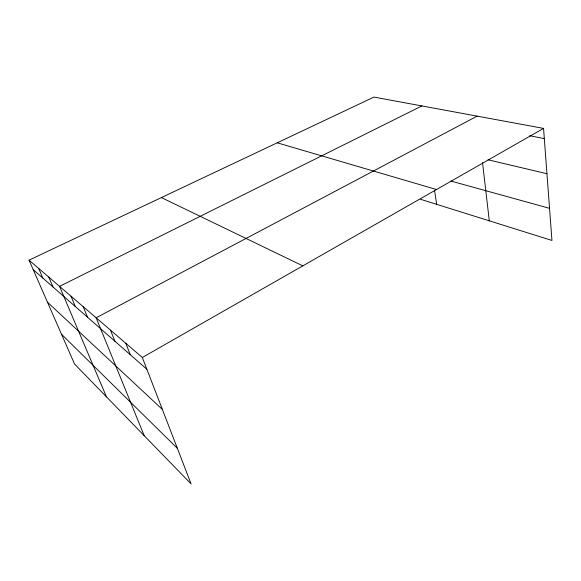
<?xml version="1.0" encoding="UTF-8"?>
<svg xmlns="http://www.w3.org/2000/svg" width="581" height="581" viewBox="0 0 581 581"><rect width="100%" height="100%" fill="white"/><g stroke="black" fill="none" stroke-linecap="round" stroke-linejoin="round"><path stroke-width="0.87" d="M543.555 128.394L373.924 97.085L29.05 260.15L142.338 357.489L543.555 128.394L551.95 240.447L420.615 199.312M477.139 116.135L96.134 317.792L144.219 435.692M421.893 105.938L59.545 286.36L106.461 396.838M529.69 135.722L544.317 138.598M488.025 159.775L546.953 173.741M451.067 181.098L549.546 208.332M277.231 142.81L436.491 189.529M161.387 197.584L302.803 265.866M33.197 269.613L146.877 369.262M47.468 302.193L162.353 409.409M61.506 334.249L177.358 448.321M29.05 260.15L74.535 363.989L191.084 483.915L142.338 357.489M38.636 268.393L42.834 278.067M48.782 277.108L53.031 287.007M70.984 296.179L75.327 306.55M83.148 306.637L87.549 317.255M110.441 330.088L114.922 341.25M125.801 343.284L130.318 354.744M434.544 190.27L436.651 204.338M482.542 162.658L489.296 220.824"/></g></svg>
